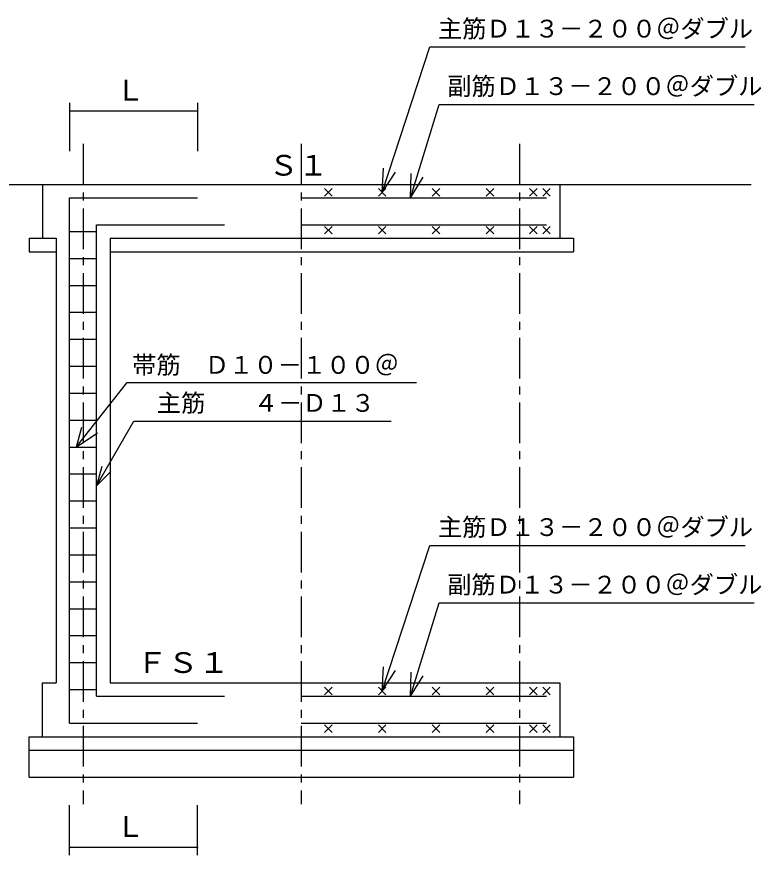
# Model space of a CAD drawing. Units: millimetres, scale not verified. Extents: x -8093 to 8093, y -5792 to 5792.
# Drawn here: x -1211 to 1551, y -712 to 2400 of the extents above; entities that cross this region are included whole.
import ezdxf
from ezdxf.enums import TextEntityAlignment as Align

# ---------------------------------------------------------------- set-up
doc = ezdxf.new("R2010")
doc.units = ezdxf.units.MM
doc.header["$LTSCALE"] = 30
doc.linetypes.add('CHAIN1', pattern=[8, 5, -1, 1, -1])
for name, color, linetype, lineweight in [('0-1_00クル-フ-0躯体', 3, 'Continuous', 25), ('0-2_00クル-フ-1機器', 2, 'Continuous', 25), ('0-6_00クル-フ-2製作', 3, 'Continuous', 25)]:
    doc.layers.add(name, color=color, linetype=linetype, lineweight=lineweight)
doc.styles.add('ＭＳ ゴシック', font='')
doc.styles.get('ＭＳ ゴシック').set_extended_font_data('MS Gothic')

msp = doc.modelspace()

# ---------------------------------------------------------------- linework, layer by layer
at = {"layer": '0-1_00クル-フ-0躯体', "color": 2}
for p, q in [((144.53, 1748.37), (321.3, 2288.36)), ((321.3, 2288.36), (1491.3, 2288.36)), ((-1015.47, 2081.23), (-1015.47, 1901.57)), ((-540.47, 2081.23), (-540.47, 1901.57)), ((249.6, 1728.37), (355.77, 2074.91)), ((355.77, 2074.91), (1525.77, 2074.91)), ((-1015.47, 2051.23), (-540.47, 2051.23)), ((144.53, 1748.37), (149.44, 1838.24)), ((144.53, 1748.37), (193.72, 1823.74)), ((249.6, 1728.37), (252.79, 1818.31)), ((249.6, 1728.37), (297.33, 1804.66)), ((-990.47, 803.37), (-801.9, 1043.37)), ((-801.9, 1043.37), (271.93, 1043.37)), ((-915.47, 659.32), (-776.9, 899.32)), ((-776.9, 899.32), (178.1, 899.32)), ((144.53, -101.63), (321.3, 438.36)), ((321.3, 438.36), (1491.3, 438.36)), ((249.6, -121.63), (355.77, 224.91)), ((355.77, 224.91), (1525.77, 224.91)), ((144.53, -101.63), (149.44, -11.76)), ((144.53, -101.63), (193.72, -26.26)), ((249.6, -121.63), (252.79, -31.69)), ((249.6, -121.63), (297.33, -45.34)), ((-1015.47, -711.56), (-1015.47, -525.92)), ((-540.47, -711.56), (-540.47, -525.92)), ((-1015.47, -681.56), (-540.47, -681.56))]:
    msp.add_line(p, q, dxfattribs=at)
for points in [[(-971.06, 875.81), (-990.47, 803.37), (-912.43, 856.4)], [(-896.05, 731.77), (-915.47, 659.32), (-862.43, 712.36)]]:
    msp.add_lwpolyline(points, dxfattribs=at)
at = {"layer": '0-1_00クル-フ-0躯体', "color": 5}
for points in [[(-1015.47, 2054.23), (-1018, 2052.83), (-1017.78, 2053.14)], [(-1015.47, 2051.23), (-1018, 2052.83), (-1015.47, 2054.23)], [(-1015.47, 2054.23), (-1017.78, 2053.14), (-1015.84, 2054.2)], [(-1015.84, 2054.2), (-1017.78, 2053.14), (-1017.52, 2053.41)], [(-1015.84, 2054.2), (-1017.52, 2053.41), (-1016.21, 2054.13)], [(-1016.21, 2054.13), (-1017.52, 2053.41), (-1017.23, 2053.65)], [(-1016.21, 2054.13), (-1017.23, 2053.65), (-1016.57, 2054.02)], [(-1016.57, 2054.02), (-1017.23, 2053.65), (-1016.91, 2053.86)], [(-1015.28, 2054.22), (-1015.47, 2051.23), (-1015.47, 2054.23)], [(-1014.91, 2054.17), (-1015.47, 2051.23), (-1015.28, 2054.22)], [(-1014.54, 2054.08), (-1015.47, 2051.23), (-1014.91, 2054.17)], [(-1014.19, 2053.94), (-1015.47, 2051.23), (-1014.54, 2054.08)], [(-1013.86, 2053.76), (-1015.47, 2051.23), (-1014.19, 2053.94)], [(-540.47, 2054.23), (-542.23, 2053.65), (-541.91, 2053.86)], [(-540.47, 2051.23), (-542.23, 2053.65), (-540.47, 2054.23)], [(-540.47, 2054.23), (-541.91, 2053.86), (-540.84, 2054.2)], [(-540.84, 2054.2), (-541.91, 2053.86), (-541.57, 2054.02)], [(-540.84, 2054.2), (-541.57, 2054.02), (-541.21, 2054.13)], [(-540.28, 2054.22), (-540.47, 2051.23), (-540.47, 2054.23)], [(-539.91, 2054.17), (-540.47, 2051.23), (-540.28, 2054.22)], [(-539.54, 2054.08), (-540.47, 2051.23), (-539.91, 2054.17)], [(-539.19, 2053.94), (-540.47, 2051.23), (-539.54, 2054.08)], [(-538.86, 2053.76), (-540.47, 2051.23), (-539.19, 2053.94)], [(-1015.47, 2051.23), (-1018.47, 2051.23), (-1018.46, 2051.42)], [(-1015.47, 2051.23), (-1018.45, 2050.85), (-1018.47, 2051.23)], [(-1015.47, 2051.23), (-1018.46, 2051.42), (-1018.42, 2051.79)], [(-1015.47, 2051.23), (-1018.37, 2050.48), (-1018.45, 2050.85)], [(-1015.47, 2051.23), (-1018.42, 2051.79), (-1018.32, 2052.15)], [(-1015.47, 2051.23), (-1018.26, 2050.12), (-1018.37, 2050.48)], [(-1015.47, 2051.23), (-1018.32, 2052.15), (-1018.18, 2052.5)], [(-1015.47, 2051.23), (-1018.1, 2049.78), (-1018.26, 2050.12)], [(-1015.47, 2051.23), (-1018.18, 2052.5), (-1018, 2052.83)], [(-1015.47, 2048.23), (-1018.1, 2049.78), (-1015.47, 2051.23)], [(-1015.47, 2048.23), (-1017.9, 2049.46), (-1018.1, 2049.78)], [(-1015.47, 2048.23), (-1017.66, 2049.17), (-1017.9, 2049.46)], [(-1015.47, 2048.23), (-1017.38, 2048.92), (-1017.66, 2049.17)], [(-1015.47, 2048.23), (-1017.08, 2048.69), (-1017.38, 2048.92)], [(-1015.47, 2048.23), (-1016.75, 2048.51), (-1017.08, 2048.69)], [(-1015.47, 2048.23), (-1016.4, 2048.37), (-1016.75, 2048.51)], [(-1015.47, 2048.23), (-1016.03, 2048.28), (-1016.4, 2048.37)], [(-1015.47, 2048.23), (-1015.66, 2048.23), (-1016.03, 2048.28)], [(-1013.56, 2053.54), (-1015.47, 2051.23), (-1013.86, 2053.76)], [(-1013.28, 2053.28), (-1015.47, 2051.23), (-1013.56, 2053.54)], [(-1013.04, 2052.99), (-1015.47, 2051.23), (-1013.28, 2053.28)], [(-1012.84, 2052.67), (-1015.47, 2051.23), (-1013.04, 2052.99)], [(-1012.68, 2052.33), (-1015.47, 2051.23), (-1012.84, 2052.67)], [(-1012.68, 2052.33), (-1012.47, 2051.23), (-1015.47, 2051.23)], [(-1012.47, 2051.23), (-1015.47, 2048.23), (-1015.47, 2051.23)], [(-1012.47, 2051.04), (-1015.47, 2048.23), (-1012.47, 2051.23)], [(-1012.52, 2050.66), (-1015.47, 2048.23), (-1012.47, 2051.04)], [(-1012.62, 2050.3), (-1015.47, 2048.23), (-1012.52, 2050.66)], [(-1012.75, 2049.95), (-1015.47, 2048.23), (-1012.62, 2050.3)], [(-1012.94, 2049.62), (-1015.47, 2048.23), (-1012.75, 2049.95)], [(-1013.16, 2049.31), (-1015.47, 2048.23), (-1012.94, 2049.62)], [(-1013.16, 2049.31), (-1015.09, 2048.25), (-1015.47, 2048.23)], [(-1013.42, 2049.04), (-1015.09, 2048.25), (-1013.16, 2049.31)], [(-1013.42, 2049.04), (-1014.72, 2048.32), (-1015.09, 2048.25)], [(-1013.71, 2048.8), (-1014.72, 2048.32), (-1013.42, 2049.04)], [(-1013.71, 2048.8), (-1014.36, 2048.44), (-1014.72, 2048.32)], [(-1014.02, 2048.6), (-1014.36, 2048.44), (-1013.71, 2048.8)], [(-1012.56, 2051.97), (-1012.47, 2051.23), (-1012.68, 2052.33)], [(-1012.49, 2051.6), (-1012.47, 2051.23), (-1012.56, 2051.97)], [(-540.47, 2051.23), (-543.47, 2051.23), (-543.46, 2051.42)], [(-540.47, 2051.23), (-543.45, 2050.85), (-543.47, 2051.23)], [(-540.47, 2051.23), (-543.46, 2051.42), (-543.42, 2051.79)], [(-540.47, 2051.23), (-543.37, 2050.48), (-543.45, 2050.85)], [(-540.47, 2051.23), (-543.42, 2051.79), (-543.32, 2052.15)], [(-540.47, 2051.23), (-543.26, 2050.12), (-543.37, 2050.48)], [(-540.47, 2051.23), (-543.32, 2052.15), (-543.18, 2052.5)], [(-540.47, 2048.23), (-543.26, 2050.12), (-540.47, 2051.23)], [(-540.47, 2048.23), (-543.1, 2049.78), (-543.26, 2050.12)], [(-540.47, 2051.23), (-543.18, 2052.5), (-543, 2052.83)], [(-540.47, 2048.23), (-542.9, 2049.46), (-543.1, 2049.78)], [(-540.47, 2051.23), (-543, 2052.83), (-542.78, 2053.14)], [(-540.47, 2048.23), (-542.66, 2049.17), (-542.9, 2049.46)], [(-540.47, 2051.23), (-542.78, 2053.14), (-542.52, 2053.41)], [(-540.47, 2048.23), (-542.38, 2048.92), (-542.66, 2049.17)], [(-540.47, 2051.23), (-542.52, 2053.41), (-542.23, 2053.65)], [(-540.47, 2048.23), (-542.08, 2048.69), (-542.38, 2048.92)], [(-540.47, 2048.23), (-541.75, 2048.51), (-542.08, 2048.69)], [(-540.47, 2048.23), (-541.4, 2048.37), (-541.75, 2048.51)], [(-540.47, 2048.23), (-541.03, 2048.28), (-541.4, 2048.37)], [(-540.47, 2048.23), (-540.66, 2048.23), (-541.03, 2048.28)], [(-538.56, 2053.54), (-540.47, 2051.23), (-538.86, 2053.76)], [(-538.28, 2053.28), (-540.47, 2051.23), (-538.56, 2053.54)], [(-538.04, 2052.99), (-540.47, 2051.23), (-538.28, 2053.28)], [(-537.84, 2052.67), (-540.47, 2051.23), (-538.04, 2052.99)], [(-537.68, 2052.33), (-540.47, 2051.23), (-537.84, 2052.67)], [(-537.56, 2051.97), (-540.47, 2051.23), (-537.68, 2052.33)], [(-537.56, 2051.97), (-537.47, 2051.23), (-540.47, 2051.23)], [(-537.47, 2051.23), (-540.47, 2048.23), (-540.47, 2051.23)], [(-537.47, 2051.04), (-540.47, 2048.23), (-537.47, 2051.23)], [(-537.52, 2050.66), (-540.47, 2048.23), (-537.47, 2051.04)], [(-537.62, 2050.3), (-540.47, 2048.23), (-537.52, 2050.66)], [(-537.75, 2049.95), (-540.47, 2048.23), (-537.62, 2050.3)], [(-537.94, 2049.62), (-540.47, 2048.23), (-537.75, 2049.95)], [(-538.16, 2049.31), (-540.47, 2048.23), (-537.94, 2049.62)], [(-538.42, 2049.04), (-540.47, 2048.23), (-538.16, 2049.31)], [(-538.71, 2048.8), (-540.47, 2048.23), (-538.42, 2049.04)], [(-539.02, 2048.6), (-540.47, 2048.23), (-538.71, 2048.8)], [(-539.02, 2048.6), (-540.09, 2048.25), (-540.47, 2048.23)], [(-539.36, 2048.44), (-540.09, 2048.25), (-539.02, 2048.6)], [(-539.36, 2048.44), (-539.72, 2048.32), (-540.09, 2048.25)], [(-537.49, 2051.6), (-537.47, 2051.23), (-537.56, 2051.97)], [(-1018.46, -681.37), (-1015.47, -681.56), (-1018.47, -681.56)], [(-1018.47, -681.56), (-1016.75, -684.28), (-1018.45, -681.94)], [(-1018.47, -681.56), (-1016.4, -684.42), (-1016.75, -684.28)], [(-1015.47, -681.56), (-1016.4, -684.42), (-1018.47, -681.56)], [(-1018.42, -681), (-1015.47, -681.56), (-1018.46, -681.37)], [(-1018.45, -681.94), (-1017.08, -684.1), (-1018.37, -682.31)], [(-1018.45, -681.94), (-1016.75, -684.28), (-1017.08, -684.1)], [(-1018.32, -680.64), (-1015.47, -681.56), (-1018.42, -681)], [(-1018.37, -682.31), (-1017.38, -683.87), (-1018.26, -682.67)], [(-1018.37, -682.31), (-1017.08, -684.1), (-1017.38, -683.87)], [(-1018.18, -680.28), (-1015.47, -681.56), (-1018.32, -680.64)], [(-1018.26, -682.67), (-1017.66, -683.62), (-1018.1, -683.01)], [(-1018.26, -682.67), (-1017.38, -683.87), (-1017.66, -683.62)], [(-1018, -679.95), (-1015.47, -681.56), (-1018.18, -680.28)], [(-1018.1, -683.01), (-1017.66, -683.62), (-1017.9, -683.33)], [(-1017.78, -679.65), (-1015.47, -681.56), (-1018, -679.95)], [(-1017.52, -679.38), (-1015.47, -681.56), (-1017.78, -679.65)], [(-1017.23, -679.14), (-1015.47, -681.56), (-1017.52, -679.38)], [(-1016.91, -678.93), (-1015.47, -681.56), (-1017.23, -679.14)], [(-1016.91, -678.93), (-1015.47, -678.56), (-1015.47, -681.56)], [(-1016.57, -678.77), (-1015.47, -678.56), (-1016.91, -678.93)], [(-1016.21, -678.66), (-1015.47, -678.56), (-1016.57, -678.77)], [(-1015.47, -681.56), (-1016.03, -684.51), (-1016.4, -684.42)], [(-1015.84, -678.59), (-1015.47, -678.56), (-1016.21, -678.66)], [(-1015.47, -681.56), (-1015.66, -684.56), (-1016.03, -684.51)], [(-1015.47, -681.56), (-1015.47, -684.56), (-1015.66, -684.56)], [(-1015.47, -678.56), (-1012.47, -681.56), (-1015.47, -681.56)], [(-1015.28, -678.57), (-1012.47, -681.56), (-1015.47, -678.56)], [(-1015.47, -681.56), (-1015.09, -684.54), (-1015.47, -684.56)], [(-1015.47, -681.56), (-1014.72, -684.47), (-1015.09, -684.54)], [(-1015.47, -681.56), (-1014.36, -684.35), (-1014.72, -684.47)], [(-1015.47, -681.56), (-1014.02, -684.19), (-1014.36, -684.35)], [(-1015.47, -681.56), (-1013.71, -683.99), (-1014.02, -684.19)], [(-1012.47, -681.56), (-1013.71, -683.99), (-1015.47, -681.56)], [(-1014.91, -678.62), (-1012.47, -681.56), (-1015.28, -678.57)], [(-1014.54, -678.71), (-1012.47, -681.56), (-1014.91, -678.62)], [(-1014.19, -678.85), (-1012.47, -681.56), (-1014.54, -678.71)], [(-1014.19, -678.85), (-1012.49, -681.19), (-1012.47, -681.56)], [(-1013.86, -679.03), (-1012.49, -681.19), (-1014.19, -678.85)], [(-1013.86, -679.03), (-1012.56, -680.82), (-1012.49, -681.19)], [(-1013.56, -679.25), (-1012.56, -680.82), (-1013.86, -679.03)], [(-1012.47, -681.56), (-1013.42, -683.75), (-1013.71, -683.99)], [(-1013.56, -679.25), (-1012.68, -680.46), (-1012.56, -680.82)], [(-1013.28, -679.51), (-1012.68, -680.46), (-1013.56, -679.25)], [(-1012.47, -681.56), (-1013.16, -683.47), (-1013.42, -683.75)], [(-1013.28, -679.51), (-1012.84, -680.12), (-1012.68, -680.46)], [(-1013.04, -679.8), (-1012.84, -680.12), (-1013.28, -679.51)], [(-1012.47, -681.56), (-1012.94, -683.17), (-1013.16, -683.47)], [(-1012.47, -681.56), (-1012.75, -682.84), (-1012.94, -683.17)], [(-1012.47, -681.56), (-1012.62, -682.49), (-1012.75, -682.84)], [(-1012.47, -681.56), (-1012.52, -682.12), (-1012.62, -682.49)], [(-1012.47, -681.56), (-1012.47, -681.75), (-1012.52, -682.12)], [(-543.46, -681.37), (-540.47, -681.56), (-543.47, -681.56)], [(-543.47, -681.56), (-540.47, -681.56), (-543.45, -681.94)], [(-543.42, -681), (-540.47, -681.56), (-543.46, -681.37)], [(-543.45, -681.94), (-540.47, -681.56), (-540.47, -684.56)], [(-543.45, -681.94), (-540.47, -684.56), (-543.37, -682.31)], [(-543.32, -680.64), (-540.47, -681.56), (-543.42, -681)], [(-543.37, -682.31), (-540.66, -684.56), (-543.26, -682.67)], [(-543.37, -682.31), (-540.47, -684.56), (-540.66, -684.56)], [(-543.18, -680.28), (-540.47, -681.56), (-543.32, -680.64)], [(-543.26, -682.67), (-541.03, -684.51), (-543.1, -683.01)], [(-543.26, -682.67), (-540.66, -684.56), (-541.03, -684.51)], [(-543, -679.95), (-540.47, -681.56), (-543.18, -680.28)], [(-543.1, -683.01), (-541.4, -684.42), (-542.9, -683.33)], [(-543.1, -683.01), (-541.03, -684.51), (-541.4, -684.42)], [(-542.78, -679.65), (-540.47, -681.56), (-543, -679.95)], [(-542.9, -683.33), (-541.75, -684.28), (-542.66, -683.62)], [(-542.9, -683.33), (-541.4, -684.42), (-541.75, -684.28)], [(-542.78, -679.65), (-540.47, -678.56), (-540.47, -681.56)], [(-542.52, -679.38), (-540.47, -678.56), (-542.78, -679.65)], [(-542.66, -683.62), (-542.08, -684.1), (-542.38, -683.87)], [(-542.66, -683.62), (-541.75, -684.28), (-542.08, -684.1)], [(-542.23, -679.14), (-540.47, -678.56), (-542.52, -679.38)], [(-541.91, -678.93), (-540.47, -678.56), (-542.23, -679.14)], [(-541.57, -678.77), (-540.47, -678.56), (-541.91, -678.93)], [(-541.21, -678.66), (-540.47, -678.56), (-541.57, -678.77)], [(-540.84, -678.59), (-540.47, -678.56), (-541.21, -678.66)], [(-540.47, -678.56), (-537.47, -681.56), (-540.47, -681.56)], [(-540.47, -678.56), (-537.49, -681.19), (-537.47, -681.56)], [(-540.47, -678.56), (-537.56, -680.82), (-537.49, -681.19)], [(-540.28, -678.57), (-537.56, -680.82), (-540.47, -678.56)], [(-540.47, -681.56), (-540.09, -684.54), (-540.47, -684.56)], [(-540.47, -681.56), (-539.72, -684.47), (-540.09, -684.54)], [(-540.47, -681.56), (-539.36, -684.35), (-539.72, -684.47)], [(-540.47, -681.56), (-539.02, -684.19), (-539.36, -684.35)], [(-540.47, -681.56), (-538.71, -683.99), (-539.02, -684.19)], [(-540.47, -681.56), (-538.42, -683.75), (-538.71, -683.99)], [(-540.47, -681.56), (-538.16, -683.47), (-538.42, -683.75)], [(-540.47, -681.56), (-537.94, -683.17), (-538.16, -683.47)], [(-537.47, -681.56), (-537.94, -683.17), (-540.47, -681.56)], [(-540.28, -678.57), (-537.68, -680.46), (-537.56, -680.82)], [(-539.91, -678.62), (-537.68, -680.46), (-540.28, -678.57)], [(-539.91, -678.62), (-537.84, -680.12), (-537.68, -680.46)], [(-539.54, -678.71), (-537.84, -680.12), (-539.91, -678.62)], [(-539.54, -678.71), (-538.04, -679.8), (-537.84, -680.12)], [(-539.19, -678.85), (-538.04, -679.8), (-539.54, -678.71)], [(-539.19, -678.85), (-538.28, -679.51), (-538.04, -679.8)], [(-538.86, -679.03), (-538.28, -679.51), (-539.19, -678.85)], [(-538.86, -679.03), (-538.56, -679.25), (-538.28, -679.51)], [(-537.47, -681.56), (-537.75, -682.84), (-537.94, -683.17)], [(-537.47, -681.56), (-537.62, -682.49), (-537.75, -682.84)], [(-537.47, -681.56), (-537.52, -682.12), (-537.62, -682.49)], [(-537.47, -681.56), (-537.47, -681.75), (-537.52, -682.12)]]:
    msp.add_solid(points, dxfattribs=at)
at = {"layer": '0-2_00クル-フ-1機器', "linetype": 'CHAIN1'}
for p, q in [((-965.47, 1928.37), (-965.47, -521.63)), ((-155.47, 1928.37), (-155.47, -521.63)), ((654.53, 1928.37), (654.53, -521.63))]:
    msp.add_line(p, q, dxfattribs=at)
at = {"layer": '0-2_00クル-フ-1機器'}
for p, q in [((-2138.14, 1778.37), (1514.53, 1778.37)), ((-1115.47, 1778.37), (-1115.47, 1578.37)), ((804.53, 1778.37), (804.53, 1578.37)), ((-1165.47, 1578.37), (-1165.47, 1528.37)), ((-1165.47, 1578.37), (-1065.47, 1578.37)), ((-1065.47, 1578.37), (-1065.47, -71.63)), ((-865.47, 1578.37), (-865.47, -71.63)), ((-1165.47, 1528.37), (-1065.47, 1528.37)), ((-865.47, 1528.37), (854.53, 1528.37)), ((-1115.47, -271.63), (-1115.47, -71.63)), ((-1115.47, -71.63), (-1065.47, -71.63)), ((-865.47, -71.63), (804.53, -71.63)), ((804.53, -71.63), (804.53, -271.63)), ((-1165.47, -371.63), (-1165.47, -271.63)), ((-1015.47, -271.63), (704.53, -271.63)), ((-1015.47, -321.63), (704.53, -321.63)), ((-1165.47, -421.63), (854.53, -421.63))]:
    msp.add_line(p, q, dxfattribs=at)
for points in [[(-865.47, 1578.37), (854.53, 1578.37), (854.53, 1528.37)], [(-1165.47, -271.63), (854.53, -271.63), (854.53, -371.63)], [(-1165.47, -421.63), (-1165.47, -321.63), (854.53, -321.63), (854.53, -421.63)]]:
    msp.add_lwpolyline(points, dxfattribs=at)
at = {"layer": '0-6_00クル-フ-2製作'}
for p, q in [((-41.33, 1762.51), (-69.61, 1734.23)), ((-69.61, 1762.51), (-41.33, 1734.23)), ((158.67, 1762.51), (130.39, 1734.23)), ((130.39, 1762.51), (158.67, 1734.23)), ((358.67, 1762.5), (330.39, 1734.22)), ((330.39, 1762.5), (358.67, 1734.22)), ((558.67, 1762.5), (530.39, 1734.22)), ((530.39, 1762.5), (558.67, 1734.22)), ((719.33, 1762.5), (691.05, 1734.22)), ((691.05, 1762.5), (719.33, 1734.22)), ((768.67, 1762.51), (740.39, 1734.23)), ((740.39, 1762.51), (768.67, 1734.23)), ((-155.47, 1728.37), (754.53, 1728.37)), ((-915.47, -121.63), (-915.47, 1628.37)), ((-915.47, 1628.37), (-440.47, 1628.37)), ((-155.47, 1628.37), (754.53, 1628.37)), ((-41.33, 1622.51), (-69.61, 1594.23)), ((-69.61, 1622.51), (-41.33, 1594.23)), ((158.67, 1622.51), (130.39, 1594.23)), ((130.39, 1622.51), (158.67, 1594.23)), ((358.67, 1622.5), (330.39, 1594.22)), ((330.39, 1622.5), (358.67, 1594.22)), ((558.67, 1622.5), (530.39, 1594.22)), ((530.39, 1622.5), (558.67, 1594.22)), ((719.33, 1622.5), (691.05, 1594.22)), ((691.05, 1622.5), (719.33, 1594.22)), ((768.67, 1622.51), (740.39, 1594.23)), ((740.39, 1622.51), (768.67, 1594.23)), ((-1015.47, 1603.37), (-915.47, 1603.37)), ((-1015.47, 1503.37), (-915.47, 1503.37)), ((-1015.47, 1403.37), (-915.47, 1403.37)), ((-1015.47, 1303.37), (-915.47, 1303.37)), ((-1015.47, 1203.37), (-915.47, 1203.37)), ((-1015.47, 1103.37), (-915.47, 1103.37)), ((-1015.47, 1003.37), (-915.47, 1003.37)), ((-1015.47, 903.37), (-915.47, 903.37)), ((-1015.47, 803.37), (-915.47, 803.37)), ((-1015.47, 703.37), (-915.47, 703.37)), ((-1015.47, 603.37), (-915.47, 603.37)), ((-1015.47, 503.37), (-915.47, 503.37)), ((-1015.47, 403.37), (-915.47, 403.37)), ((-1015.47, 303.37), (-915.47, 303.37)), ((-1015.47, 203.37), (-915.47, 203.37)), ((-1015.47, 103.37), (-915.47, 103.37)), ((-1015.47, 3.37), (-915.47, 3.37)), ((-41.33, -87.49), (-69.61, -115.77)), ((-69.61, -87.49), (-41.33, -115.77)), ((158.67, -87.49), (130.39, -115.77)), ((130.39, -87.49), (158.67, -115.77)), ((358.67, -87.5), (330.39, -115.78)), ((330.39, -87.5), (358.67, -115.78)), ((558.67, -87.5), (530.39, -115.78)), ((530.39, -87.5), (558.67, -115.78)), ((719.33, -87.5), (691.05, -115.78)), ((691.05, -87.5), (719.33, -115.78)), ((768.67, -87.49), (740.39, -115.77)), ((740.39, -87.49), (768.67, -115.77)), ((-1015.47, -96.63), (-915.47, -96.63)), ((-915.47, -121.63), (-440.47, -121.63)), ((-155.47, -121.63), (754.53, -121.63)), ((-1015.47, -221.63), (-540.47, -221.63)), ((-155.47, -221.63), (754.53, -221.63)), ((-41.33, -227.49), (-69.61, -255.77)), ((-69.61, -227.49), (-41.33, -255.77)), ((158.67, -227.49), (130.39, -255.77)), ((130.39, -227.49), (158.67, -255.77)), ((358.67, -227.5), (330.39, -255.78)), ((330.39, -227.5), (358.67, -255.78)), ((558.67, -227.5), (530.39, -255.78)), ((530.39, -227.5), (558.67, -255.78)), ((719.33, -227.5), (691.05, -255.78)), ((691.05, -227.5), (719.33, -255.78)), ((768.67, -227.49), (740.39, -255.77)), ((740.39, -227.49), (768.67, -255.77))]:
    msp.add_line(p, q, dxfattribs=at)
msp.add_lwpolyline([(-1015.47, -221.63), (-1015.47, 1728.37), (-540.47, 1728.37)], dxfattribs=at)

# ---------------------------------------------------------------- texts
at = {"layer": '0-1_00クル-フ-0躯体', "color": 4, "style": 'ＭＳ ゴシック'}
for s, height, p in [('主筋Ｄ１３－２００＠ダブル', 65.98, (351.3, 2303.36)), ('副筋Ｄ１３－２００＠ダブル', 65.98, (385.77, 2089.91)), ('Ｌ', 76.98, (-842.97, 2066.23)), ('帯筋\u3000Ｄ１０－１００＠', 65.98, (-783.44, 1055.46)), ('主筋', 65.98, (-691.9, 914.32)), ('４－Ｄ１３', 65.98, (-331.91, 914.32)), ('主筋Ｄ１３－２００＠ダブル', 65.98, (351.3, 453.36)), ('副筋Ｄ１３－２００＠ダブル', 65.98, (385.77, 239.91)), ('Ｌ', 76.98, (-842.97, -666.56))]:
    msp.add_text(s, height=height, dxfattribs=at).set_placement(p, align=Align.BOTTOM_LEFT)
at = {"layer": '0-2_00クル-フ-1機器', "color": 4, "style": 'ＭＳ ゴシック'}
for s, width, p in [('Ｓ１', 1.05, (-276.76, 1787.54)), ('ＦＳ１', 1.1, (-768.12, -58.18))]:
    msp.add_text(s, height=76.98, dxfattribs=dict(at, width=width)).set_placement(p, align=Align.BOTTOM_LEFT)

doc.saveas('drawing.dxf')
